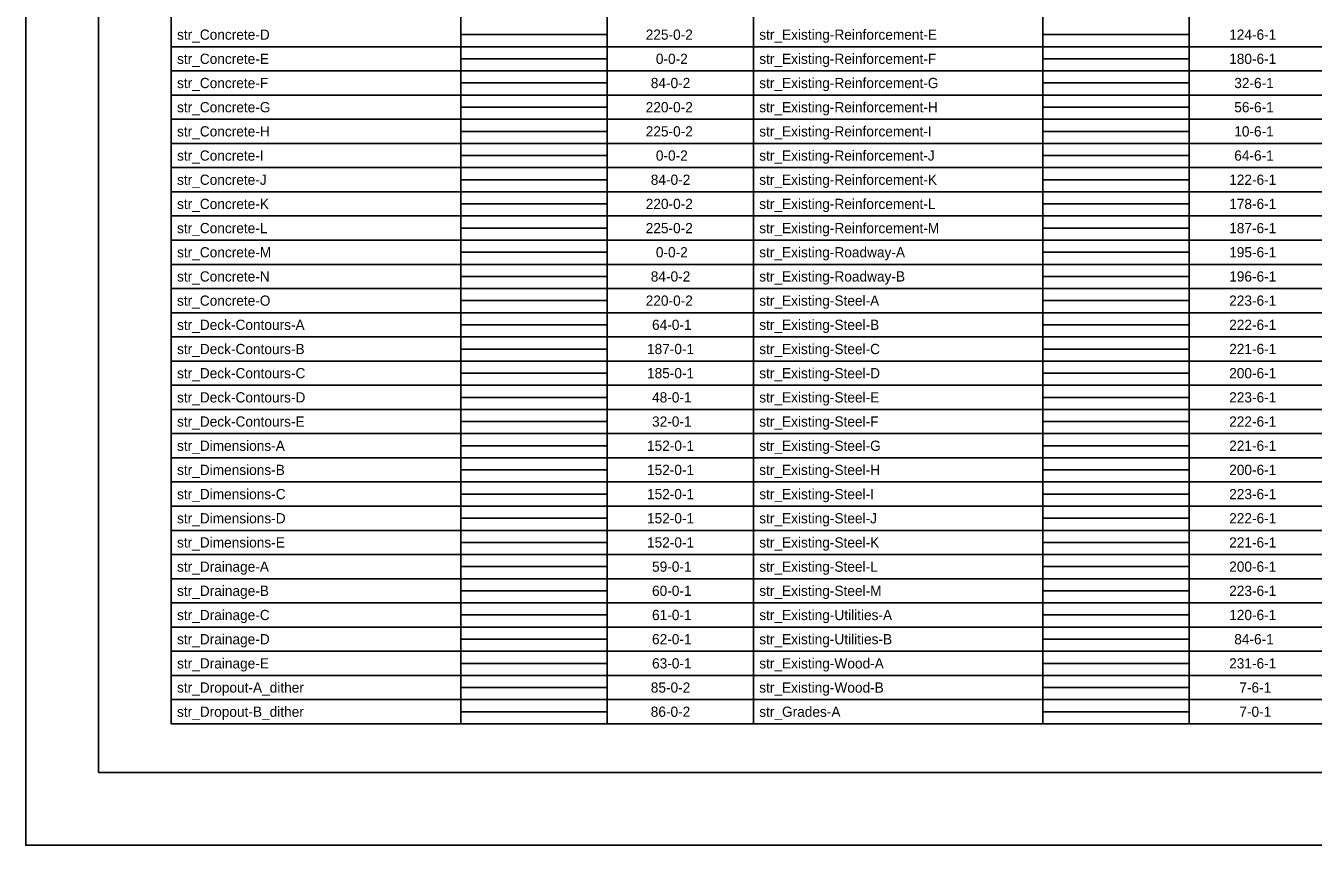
# Model space of a CAD drawing. Extents: x 0 to 6.94, y -0.44 to 1.92.
# Drawn here: x 0 to 0.737, y 0 to 0.469 of the extents above; entities that cross this region are included whole.
import ezdxf

# ---------------------------------------------------------------- set-up
doc = ezdxf.new("R2010")
doc.units = 0
for name, color, linetype in [('str_Border-A', 7, 'Continuous'), ('str_Concrete-D', 7, 'Continuous'), ('str_Concrete-E', 7, 'Continuous'), ('str_Concrete-F', 7, 'Continuous'), ('str_Concrete-G', 7, 'Continuous'), ('str_Concrete-H', 7, 'Continuous'), ('str_Concrete-I', 7, 'Continuous'), ('str_Concrete-J', 7, 'Continuous'), ('str_Concrete-K', 7, 'Continuous'), ('str_Concrete-L', 7, 'Continuous'), ('str_Concrete-M', 7, 'Continuous'), ('str_Concrete-N', 7, 'Continuous'), ('str_Concrete-O', 7, 'Continuous'), ('str_Deck-Contours-A', 7, 'Continuous'), ('str_Deck-Contours-B', 7, 'Continuous'), ('str_Deck-Contours-C', 7, 'Continuous'), ('str_Deck-Contours-D', 7, 'Continuous'), ('str_Deck-Contours-E', 7, 'Continuous'), ('str_Dimensions-A', 7, 'Continuous'), ('str_Dimensions-B', 7, 'Continuous'), ('str_Dimensions-C', 7, 'Continuous'), ('str_Dimensions-D', 7, 'Continuous'), ('str_Dimensions-E', 7, 'Continuous'), ('str_Drainage-A', 7, 'Continuous'), ('str_Drainage-B', 7, 'Continuous'), ('str_Drainage-C', 7, 'Continuous'), ('str_Drainage-D', 7, 'Continuous'), ('str_Drainage-E', 7, 'Continuous'), ('str_Dropout-A_dither', 7, 'Continuous'), ('str_Dropout-B_dither', 7, 'Continuous'), ('str_Engineering-Notes-A', 7, 'Continuous'), ('str_Existing-Reinforcement-E', 7, 'Continuous'), ('str_Existing-Reinforcement-F', 7, 'Continuous'), ('str_Existing-Reinforcement-G', 7, 'Continuous'), ('str_Existing-Reinforcement-H', 7, 'Continuous'), ('str_Existing-Reinforcement-I', 7, 'Continuous'), ('str_Existing-Reinforcement-J', 7, 'Continuous'), ('str_Existing-Reinforcement-K', 7, 'Continuous'), ('str_Existing-Reinforcement-L', 7, 'Continuous'), ('str_Existing-Reinforcement-M', 7, 'Continuous'), ('str_Existing-Roadway-A', 7, 'Continuous'), ('str_Existing-Roadway-B', 7, 'Continuous'), ('str_Existing-Steel-A', 7, 'Continuous'), ('str_Existing-Steel-B', 7, 'Continuous'), ('str_Existing-Steel-C', 7, 'Continuous'), ('str_Existing-Steel-D', 7, 'Continuous'), ('str_Existing-Steel-E', 7, 'Continuous'), ('str_Existing-Steel-F', 7, 'Continuous'), ('str_Existing-Steel-G', 7, 'Continuous'), ('str_Existing-Steel-H', 7, 'Continuous'), ('str_Existing-Steel-I', 7, 'Continuous'), ('str_Existing-Steel-J', 7, 'Continuous'), ('str_Existing-Steel-K', 7, 'Continuous'), ('str_Existing-Steel-L', 7, 'Continuous'), ('str_Existing-Steel-M', 7, 'Continuous'), ('str_Existing-Utilities-A', 7, 'Continuous'), ('str_Existing-Utilities-B', 7, 'Continuous'), ('str_Existing-Wood-A', 7, 'Continuous'), ('str_Existing-Wood-B', 7, 'Continuous'), ('str_Grades-A', 7, 'Continuous'), ('str_Text-A', 7, 'Continuous')]:
    doc.layers.add(name, color=color, linetype=linetype)

msp = doc.modelspace()

# ---------------------------------------------------------------- linework, layer by layer
at = {"layer": 'str_Border-A'}
for p, q in [((0.24905, 0.06949), (0.24905, 0.875)), ((0.33285, 0.06949), (0.33285, 0.875)), ((0.41665, 0.06949), (0.41665, 0.875)), ((0.58237, 0.06949), (0.58237, 0.875)), ((0.66617, 0.06949), (0.66617, 0.875)), ((0.08333, 0.45699), (1.41667, 0.45699)), ((0.08333, 0.44315), (1.41667, 0.44315)), ((0.08333, 0.42932), (1.41667, 0.42932)), ((0.08333, 0.41548), (1.41667, 0.41548)), ((0.08333, 0.40164), (1.41667, 0.40164)), ((0.08333, 0.3878), (1.41667, 0.3878)), ((0.08333, 0.37396), (1.41667, 0.37396)), ((0.08333, 0.36012), (1.41667, 0.36012)), ((0.08333, 0.34628), (1.41667, 0.34628)), ((0.08333, 0.33244), (1.41667, 0.33244)), ((0.08333, 0.3186), (1.41667, 0.3186)), ((0.08333, 0.30476), (1.41667, 0.30476)), ((0.08333, 0.29092), (1.41667, 0.29092)), ((0.08333, 0.27708), (1.41667, 0.27708)), ((0.08333, 0.26324), (1.41667, 0.26324)), ((0.08333, 0.2494), (1.41667, 0.2494)), ((0.08333, 0.23557), (1.41667, 0.23557)), ((0.08333, 0.22173), (1.41667, 0.22173)), ((0.08333, 0.20789), (1.41667, 0.20789)), ((0.08333, 0.19405), (1.41667, 0.19405)), ((0.08333, 0.18021), (1.41667, 0.18021)), ((0.08333, 0.16637), (1.41667, 0.16637)), ((0.08333, 0.15253), (1.41667, 0.15253)), ((0.08333, 0.13869), (1.41667, 0.13869)), ((0.08333, 0.12485), (1.41667, 0.12485)), ((0.08333, 0.11101), (1.41667, 0.11101)), ((0.08333, 0.09717), (1.41667, 0.09717)), ((0.08333, 0.08333), (1.41667, 0.08333))]:
    msp.add_line(p, q, dxfattribs=at)
for points in [[(1.45833, 0.04167), (1.45833, 0.95833), (0.04167, 0.95833), (0.04167, 0.04167)], [(1.41667, 0.06949), (1.41667, 0.91667), (0.08333, 0.91667), (0.08333, 0.06949)]]:
    msp.add_lwpolyline(points, close=True, dxfattribs=at)
at = {"layer": 'str_Concrete-D'}
msp.add_line((0.33285, 0.46391), (0.24905, 0.46391), dxfattribs=at)
at = {"layer": 'str_Concrete-E'}
msp.add_line((0.33285, 0.45007), (0.24905, 0.45007), dxfattribs=at)
at = {"layer": 'str_Concrete-F'}
msp.add_line((0.33285, 0.43624), (0.24905, 0.43624), dxfattribs=at)
at = {"layer": 'str_Concrete-G'}
msp.add_line((0.33285, 0.4224), (0.24905, 0.4224), dxfattribs=at)
at = {"layer": 'str_Concrete-H'}
msp.add_line((0.33285, 0.40856), (0.24905, 0.40856), dxfattribs=at)
at = {"layer": 'str_Concrete-I'}
msp.add_line((0.33285, 0.39472), (0.24905, 0.39472), dxfattribs=at)
at = {"layer": 'str_Concrete-J'}
msp.add_line((0.33285, 0.38088), (0.24905, 0.38088), dxfattribs=at)
at = {"layer": 'str_Concrete-K'}
msp.add_line((0.33285, 0.36704), (0.24905, 0.36704), dxfattribs=at)
at = {"layer": 'str_Concrete-L'}
msp.add_line((0.33285, 0.3532), (0.24905, 0.3532), dxfattribs=at)
at = {"layer": 'str_Concrete-M'}
msp.add_line((0.33285, 0.33936), (0.24905, 0.33936), dxfattribs=at)
at = {"layer": 'str_Concrete-N'}
msp.add_line((0.33285, 0.32552), (0.24905, 0.32552), dxfattribs=at)
at = {"layer": 'str_Concrete-O'}
msp.add_line((0.33285, 0.31168), (0.24905, 0.31168), dxfattribs=at)
at = {"layer": 'str_Deck-Contours-A'}
msp.add_line((0.33285, 0.29784), (0.24905, 0.29784), dxfattribs=at)
at = {"layer": 'str_Deck-Contours-B'}
msp.add_line((0.33285, 0.284), (0.24905, 0.284), dxfattribs=at)
at = {"layer": 'str_Deck-Contours-C'}
msp.add_line((0.33285, 0.27016), (0.24905, 0.27016), dxfattribs=at)
at = {"layer": 'str_Deck-Contours-D'}
msp.add_line((0.33285, 0.25632), (0.24905, 0.25632), dxfattribs=at)
at = {"layer": 'str_Deck-Contours-E'}
msp.add_line((0.33285, 0.24249), (0.24905, 0.24249), dxfattribs=at)
at = {"layer": 'str_Dimensions-A'}
msp.add_line((0.33285, 0.22865), (0.24905, 0.22865), dxfattribs=at)
at = {"layer": 'str_Dimensions-B'}
msp.add_line((0.33285, 0.21481), (0.24905, 0.21481), dxfattribs=at)
at = {"layer": 'str_Dimensions-C'}
msp.add_line((0.33285, 0.20097), (0.24905, 0.20097), dxfattribs=at)
at = {"layer": 'str_Dimensions-D'}
msp.add_line((0.33285, 0.18713), (0.24905, 0.18713), dxfattribs=at)
at = {"layer": 'str_Dimensions-E'}
msp.add_line((0.33285, 0.17329), (0.24905, 0.17329), dxfattribs=at)
at = {"layer": 'str_Drainage-A'}
msp.add_line((0.33285, 0.15945), (0.24905, 0.15945), dxfattribs=at)
at = {"layer": 'str_Drainage-B'}
msp.add_line((0.33285, 0.14561), (0.24905, 0.14561), dxfattribs=at)
at = {"layer": 'str_Drainage-C'}
msp.add_line((0.33285, 0.13177), (0.24905, 0.13177), dxfattribs=at)
at = {"layer": 'str_Drainage-D'}
msp.add_line((0.33285, 0.11793), (0.24905, 0.11793), dxfattribs=at)
at = {"layer": 'str_Drainage-E'}
msp.add_line((0.33285, 0.10409), (0.24905, 0.10409), dxfattribs=at)
at = {"layer": 'str_Dropout-A_dither'}
msp.add_line((0.33285, 0.09025), (0.24905, 0.09025), dxfattribs=at)
at = {"layer": 'str_Dropout-B_dither'}
msp.add_line((0.33282, 0.07641), (0.24902, 0.07641), dxfattribs=at)
at = {"layer": 'str_Engineering-Notes-A'}
msp.add_lwpolyline([(0, 1.91667), (2.91667, 1.91667), (2.91667, 0), (0, 0)], close=True, dxfattribs=at)
at = {"layer": 'str_Existing-Reinforcement-E'}
msp.add_line((0.66617, 0.46391), (0.58237, 0.46391), dxfattribs=at)
at = {"layer": 'str_Existing-Reinforcement-F'}
msp.add_line((0.66617, 0.45007), (0.58237, 0.45007), dxfattribs=at)
at = {"layer": 'str_Existing-Reinforcement-G'}
msp.add_line((0.66617, 0.43624), (0.58237, 0.43624), dxfattribs=at)
at = {"layer": 'str_Existing-Reinforcement-H'}
msp.add_line((0.66617, 0.4224), (0.58237, 0.4224), dxfattribs=at)
at = {"layer": 'str_Existing-Reinforcement-I'}
msp.add_line((0.66617, 0.40856), (0.58237, 0.40856), dxfattribs=at)
at = {"layer": 'str_Existing-Reinforcement-J'}
msp.add_line((0.66617, 0.39472), (0.58237, 0.39472), dxfattribs=at)
at = {"layer": 'str_Existing-Reinforcement-K'}
msp.add_line((0.66617, 0.38088), (0.58237, 0.38088), dxfattribs=at)
at = {"layer": 'str_Existing-Reinforcement-L'}
msp.add_line((0.66617, 0.36704), (0.58237, 0.36704), dxfattribs=at)
at = {"layer": 'str_Existing-Reinforcement-M'}
msp.add_line((0.66617, 0.3532), (0.58237, 0.3532), dxfattribs=at)
at = {"layer": 'str_Existing-Roadway-A'}
msp.add_line((0.66617, 0.33936), (0.58237, 0.33936), dxfattribs=at)
at = {"layer": 'str_Existing-Roadway-B'}
msp.add_line((0.66617, 0.32552), (0.58237, 0.32552), dxfattribs=at)
at = {"layer": 'str_Existing-Steel-A'}
msp.add_line((0.66617, 0.31168), (0.58237, 0.31168), dxfattribs=at)
at = {"layer": 'str_Existing-Steel-B'}
msp.add_line((0.66617, 0.29784), (0.58237, 0.29784), dxfattribs=at)
at = {"layer": 'str_Existing-Steel-C'}
msp.add_line((0.66617, 0.284), (0.58237, 0.284), dxfattribs=at)
at = {"layer": 'str_Existing-Steel-D'}
msp.add_line((0.66617, 0.27016), (0.58237, 0.27016), dxfattribs=at)
at = {"layer": 'str_Existing-Steel-E'}
msp.add_line((0.66617, 0.25632), (0.58237, 0.25632), dxfattribs=at)
at = {"layer": 'str_Existing-Steel-F'}
msp.add_line((0.66617, 0.24249), (0.58237, 0.24249), dxfattribs=at)
at = {"layer": 'str_Existing-Steel-G'}
msp.add_line((0.66617, 0.22865), (0.58237, 0.22865), dxfattribs=at)
at = {"layer": 'str_Existing-Steel-H'}
msp.add_line((0.66617, 0.21481), (0.58237, 0.21481), dxfattribs=at)
at = {"layer": 'str_Existing-Steel-I'}
msp.add_line((0.66617, 0.20097), (0.58237, 0.20097), dxfattribs=at)
at = {"layer": 'str_Existing-Steel-J'}
msp.add_line((0.66617, 0.18713), (0.58237, 0.18713), dxfattribs=at)
at = {"layer": 'str_Existing-Steel-K'}
msp.add_line((0.66617, 0.17329), (0.58237, 0.17329), dxfattribs=at)
at = {"layer": 'str_Existing-Steel-L'}
msp.add_line((0.66617, 0.15945), (0.58237, 0.15945), dxfattribs=at)
at = {"layer": 'str_Existing-Steel-M'}
msp.add_line((0.66617, 0.14561), (0.58237, 0.14561), dxfattribs=at)
at = {"layer": 'str_Existing-Utilities-A'}
msp.add_line((0.66617, 0.13177), (0.58237, 0.13177), dxfattribs=at)
at = {"layer": 'str_Existing-Utilities-B'}
msp.add_line((0.66617, 0.11793), (0.58237, 0.11793), dxfattribs=at)
at = {"layer": 'str_Existing-Wood-A'}
msp.add_line((0.66617, 0.10409), (0.58237, 0.10409), dxfattribs=at)
at = {"layer": 'str_Existing-Wood-B'}
msp.add_line((0.66617, 0.09025), (0.58237, 0.09025), dxfattribs=at)
at = {"layer": 'str_Grades-A'}
msp.add_line((0.66617, 0.07641), (0.58237, 0.07641), dxfattribs=at)

# ---------------------------------------------------------------- texts
at = {"layer": 'str_Text-A'}
for s, p in [('str_Concrete-D', (0.08662, 0.46099)), ('225-0-2', (0.35495, 0.46099)), ('str_Existing-Reinforcement-E', (0.41994, 0.46099)), ('124-6-1', (0.68899, 0.46099)), ('str_Concrete-E', (0.08662, 0.44715)), ('0-0-2', (0.36075, 0.44715)), ('str_Existing-Reinforcement-F', (0.41994, 0.44715)), ('180-6-1', (0.68899, 0.44715)), ('str_Concrete-F', (0.08662, 0.43331)), ('84-0-2', (0.35785, 0.43331)), ('str_Existing-Reinforcement-G', (0.41994, 0.43331)), ('32-6-1', (0.69189, 0.43331)), ('str_Concrete-G', (0.08662, 0.41947)), ('220-0-2', (0.35495, 0.41947)), ('str_Existing-Reinforcement-H', (0.41994, 0.41947)), ('56-6-1', (0.69189, 0.41947)), ('str_Concrete-H', (0.08662, 0.40563)), ('225-0-2', (0.35495, 0.40563)), ('str_Existing-Reinforcement-I', (0.41994, 0.40563)), ('10-6-1', (0.69189, 0.40563)), ('str_Concrete-I', (0.08662, 0.39179)), ('0-0-2', (0.36075, 0.39179)), ('str_Existing-Reinforcement-J', (0.41994, 0.39179)), ('64-6-1', (0.69189, 0.39179)), ('str_Concrete-J', (0.08662, 0.37795)), ('84-0-2', (0.35785, 0.37795)), ('str_Existing-Reinforcement-K', (0.41994, 0.37795)), ('122-6-1', (0.68899, 0.37795)), ('str_Concrete-K', (0.08662, 0.36411)), ('220-0-2', (0.35495, 0.36411)), ('str_Existing-Reinforcement-L', (0.41994, 0.36411)), ('178-6-1', (0.68899, 0.36411)), ('str_Concrete-L', (0.08662, 0.35027)), ('225-0-2', (0.35495, 0.35027)), ('str_Existing-Reinforcement-M', (0.41994, 0.35027)), ('187-6-1', (0.68899, 0.35027)), ('str_Concrete-M', (0.08662, 0.33644)), ('0-0-2', (0.36075, 0.33644)), ('str_Existing-Roadway-A', (0.41994, 0.33644)), ('195-6-1', (0.68899, 0.33644)), ('str_Concrete-N', (0.08662, 0.3226)), ('84-0-2', (0.35785, 0.3226)), ('str_Existing-Roadway-B', (0.41994, 0.3226)), ('196-6-1', (0.68899, 0.3226)), ('str_Concrete-O', (0.08662, 0.30876)), ('220-0-2', (0.35495, 0.30876)), ('str_Existing-Steel-A', (0.41994, 0.30876)), ('223-6-1', (0.68899, 0.30876)), ('str_Deck-Contours-A', (0.08662, 0.29492)), ('64-0-1', (0.35857, 0.29492)), ('str_Existing-Steel-B', (0.41994, 0.29492)), ('222-6-1', (0.68899, 0.29492)), ('str_Deck-Contours-B', (0.08662, 0.28108)), ('187-0-1', (0.35568, 0.28108)), ('str_Existing-Steel-C', (0.41994, 0.28108)), ('221-6-1', (0.68899, 0.28108)), ('str_Deck-Contours-C', (0.08662, 0.26724)), ('185-0-1', (0.35568, 0.26724)), ('str_Existing-Steel-D', (0.41994, 0.26724)), ('200-6-1', (0.68899, 0.26724)), ('str_Deck-Contours-D', (0.08662, 0.2534)), ('48-0-1', (0.35857, 0.2534)), ('str_Existing-Steel-E', (0.41994, 0.2534)), ('223-6-1', (0.68899, 0.2534)), ('str_Deck-Contours-E', (0.08662, 0.23956)), ('32-0-1', (0.35857, 0.23956)), ('str_Existing-Steel-F', (0.41994, 0.23956)), ('222-6-1', (0.68899, 0.23956)), ('str_Dimensions-A', (0.08662, 0.22572)), ('152-0-1', (0.35568, 0.22572)), ('str_Existing-Steel-G', (0.41994, 0.22572)), ('221-6-1', (0.68899, 0.22572)), ('str_Dimensions-B', (0.08662, 0.21188)), ('152-0-1', (0.35568, 0.21188)), ('str_Existing-Steel-H', (0.41994, 0.21188)), ('200-6-1', (0.68899, 0.21188)), ('str_Dimensions-C', (0.08662, 0.19804)), ('152-0-1', (0.35568, 0.19804)), ('str_Existing-Steel-I', (0.41994, 0.19804)), ('223-6-1', (0.68899, 0.19804)), ('str_Dimensions-D', (0.08662, 0.1842)), ('152-0-1', (0.35568, 0.1842)), ('str_Existing-Steel-J', (0.41994, 0.1842)), ('222-6-1', (0.68899, 0.1842)), ('str_Dimensions-E', (0.08662, 0.17036)), ('152-0-1', (0.35568, 0.17036)), ('str_Existing-Steel-K', (0.41994, 0.17036)), ('221-6-1', (0.68899, 0.17036)), ('str_Drainage-A', (0.08662, 0.15652)), ('59-0-1', (0.35857, 0.15652)), ('str_Existing-Steel-L', (0.41994, 0.15652)), ('200-6-1', (0.68899, 0.15652)), ('str_Drainage-B', (0.08662, 0.14269)), ('60-0-1', (0.35857, 0.14269)), ('str_Existing-Steel-M', (0.41994, 0.14269)), ('223-6-1', (0.68899, 0.14269)), ('str_Drainage-C', (0.08662, 0.12885)), ('61-0-1', (0.35857, 0.12885)), ('str_Existing-Utilities-A', (0.41994, 0.12885)), ('120-6-1', (0.68899, 0.12885)), ('str_Drainage-D', (0.08662, 0.11501)), ('62-0-1', (0.35857, 0.11501)), ('str_Existing-Utilities-B', (0.41994, 0.11501)), ('84-6-1', (0.69189, 0.11501)), ('str_Drainage-E', (0.08662, 0.10117)), ('63-0-1', (0.35857, 0.10117)), ('str_Existing-Wood-A', (0.41994, 0.10117)), ('231-6-1', (0.68899, 0.10117)), ('str_Dropout-A_dither', (0.08662, 0.08733)), ('85-0-2', (0.35785, 0.08733)), ('str_Existing-Wood-B', (0.41994, 0.08733)), ('7-6-1', (0.69479, 0.08733)), ('str_Dropout-B_dither', (0.08659, 0.07349)), ('86-0-2', (0.35782, 0.07349)), ('str_Grades-A', (0.41994, 0.07349)), ('7-0-1', (0.69479, 0.07349))]:
    msp.add_text(s, height=0.00585, dxfattribs=at).set_placement(p)

doc.saveas('drawing.dxf')
